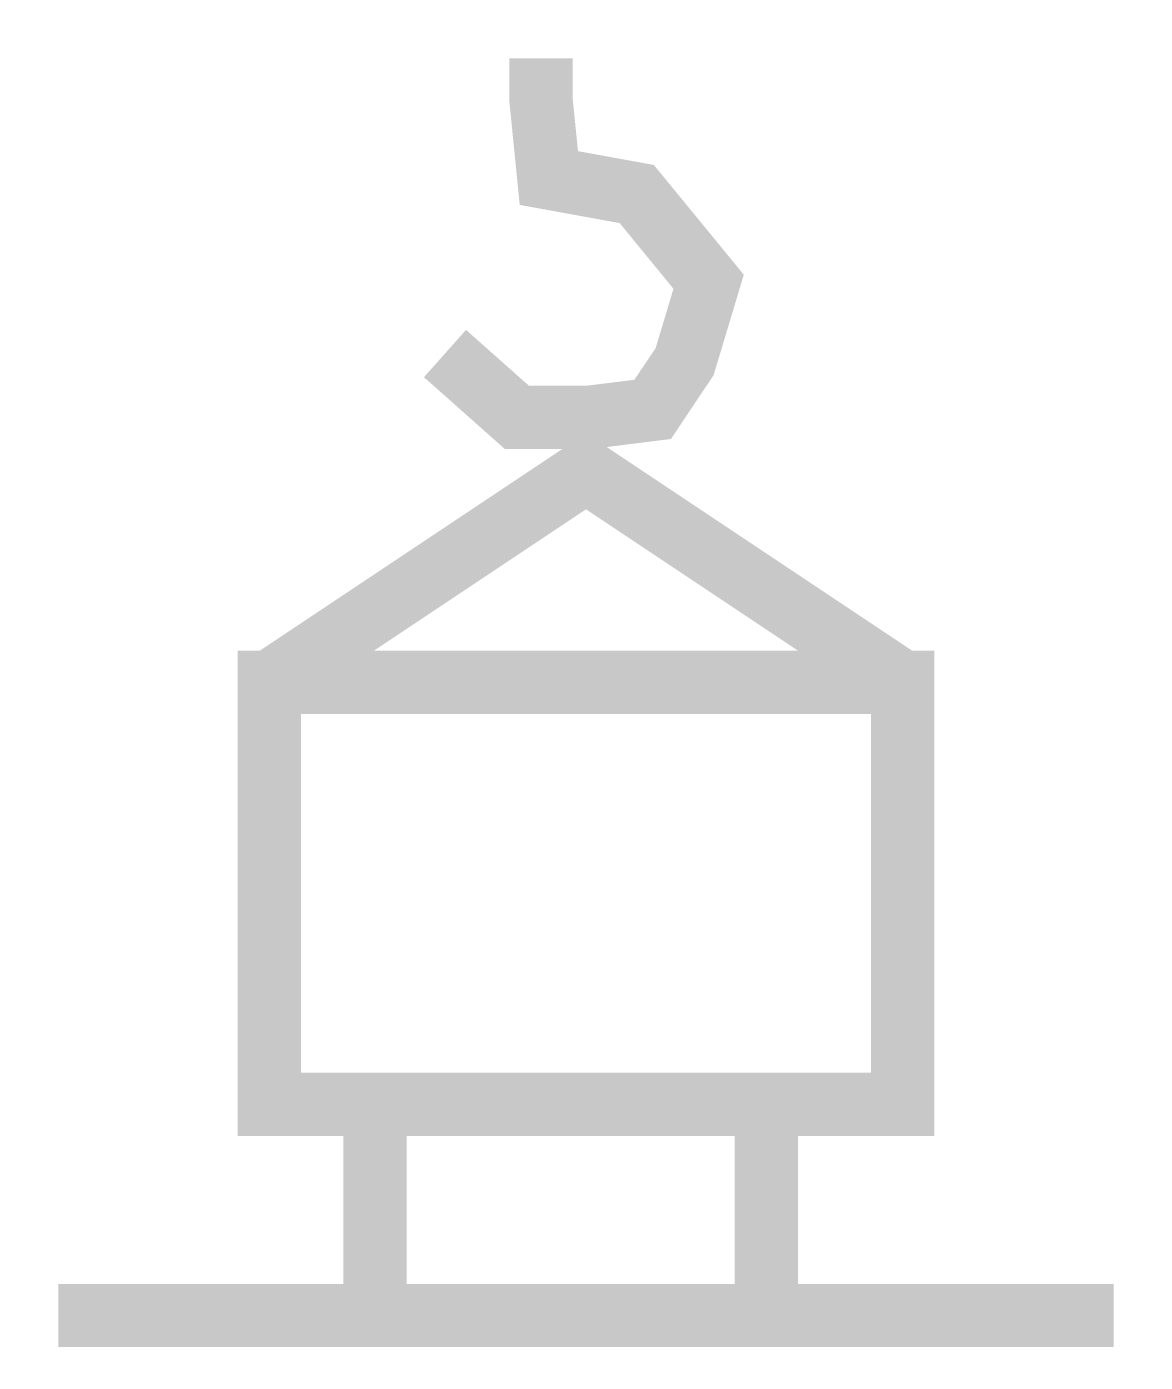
# Model space of a CAD drawing. Extents: x 4.85 to 10.15, y 0.78 to 7.11.
import ezdxf

# ---------------------------------------------------------------- set-up
doc = ezdxf.new("R2010")
doc.units = 0
doc.header["$MEASUREMENT"] = 0
doc.layers.get('0').update_dxf_attribs({"linetype": 'CONTINUOUS'})

msp = doc.modelspace()

# ---------------------------------------------------------------- linework, layer by layer
at = {"const_width": 0.3}
for points in [[(6.8318, 5.5577), (7.1725, 5.2553), (7.5132, 5.2553), (7.8161, 5.2931), (7.9675, 5.5199), (8.0811, 5.8979), (7.7404, 6.3136), (7.324, 6.3892), (7.2861, 6.7672), (7.2861, 6.9562)], [(6, 4), (7.5, 5), (9, 4)], [(6.5, 2), (6.5, 1)], [(8.3542, 1.9283), (8.3542, 0.9283)], [(5, 1), (10, 1)]]:
    msp.add_lwpolyline(points, dxfattribs=at)
msp.add_lwpolyline([(6, 2), (9, 2), (9, 4), (6, 4)], close=True, dxfattribs=at)

doc.saveas('drawing.dxf')
